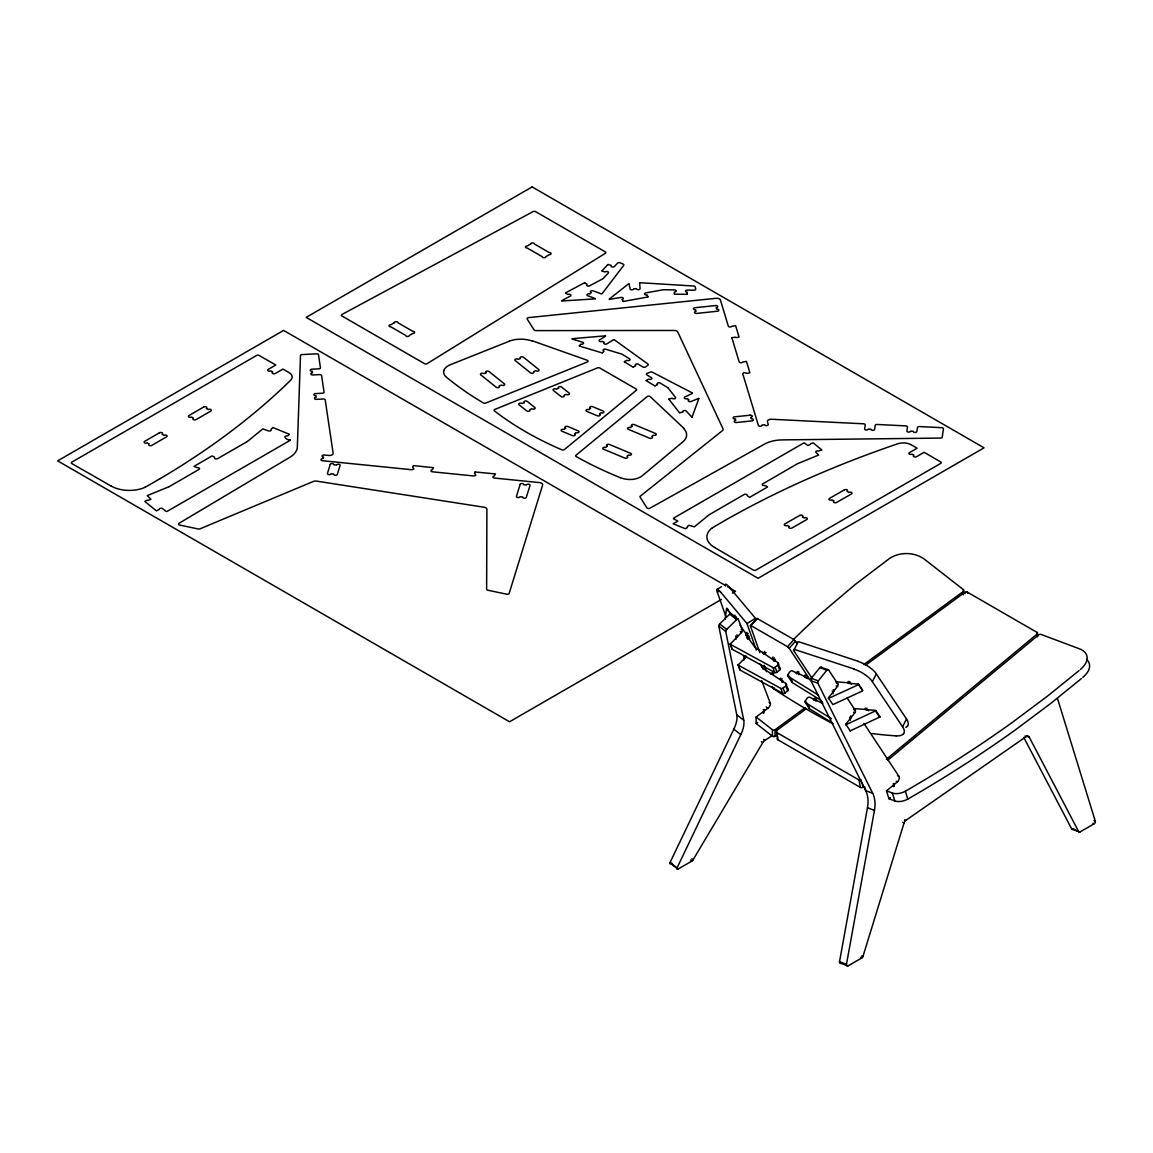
<?xml version="1.0" encoding="UTF-8"?>
<svg xmlns="http://www.w3.org/2000/svg" width="1153" height="1153" viewBox="0 0 1153 1153"><rect width="100%" height="100%" fill="white"/><g stroke="black" fill="none" stroke-linecap="round" stroke-linejoin="round"><path stroke-width="1.5" d="M674.246 293.986L674.332 292.026A1.83 1.052 0 0 0 676.22 290.988A1.83 1.052 0 0 0 674.433 289.907L663.58 289.734A1.83 1.052 0 0 0 662.975 289.792L645.896 292.891A1.83 1.052 0 0 0 644.7 294.217A1.83 1.052 0 0 0 647.006 294.909L648.029 296.782M687.202 294.188L687.289 292.213A1.83 1.052 0 0 1 685.502 291.132A1.83 1.052 0 0 1 687.375 290.095L693.847 290.196A1.83 1.052 0 0 0 695.706 288.999L695.23 286.924A1.83 1.052 0 0 0 693.602 286.016L640.203 282.716M858.596 684.435L862.718 690.546M876.006 710.652L845.855 724.761M880.114 716.892L849.992 730.973M725.078 619.392L726.606 608.294L732.054 615.097M1057.546 698.66L1095.278 821.095A1.83 1.225 -69.5 0 1 1094.255 823.718L1080.03 831.933A1.83 1.225 -69.5 0 1 1078.66 831.572L1029.225 737.098A3.675 2.45 -69.5 0 0 1026.256 736.536L905.797 820.403A3.675 2.45 -69.5 0 0 904.067 822.925L862.934 956.5A1.83 1.225 -69.5 0 1 861.968 957.826L847.974 965.911L840.998 963.303A1.83 1.225 -69.5 0 1 839.499 961.732L867.474 807.777A26.216 17.526 -69.5 0 0 865.716 790.655L810.934 680.645A1.83 1.225 -69.5 0 1 811.337 678.281L819.826 667.616A1.83 1.225 -69.5 0 1 821.657 667.4L828.632 669.994L837.827 683.916A1.83 1.225 -69.5 0 1 837.496 686.41L828.33 697.94L832.913 704.598L862.343 691.022M847.974 965.911A1.83 1.225 -69.5 0 1 846.461 964.34L874.45 810.386A26.216 17.526 -69.5 0 0 872.691 793.264L817.909 683.253A1.83 1.225 -69.5 0 1 818.299 680.89L826.802 670.224A1.83 1.225 -69.5 0 1 828.632 669.994M845.625 724.459L854.892 712.713A1.83 1.225 -69.5 0 0 855.223 710.219L847.124 697.969M774.975 661.173L762.551 652.454L763.862 654.313M474.978 472.096L474.661 473.134A1.83 1.052 0 0 0 475.295 474.128L475.785 475.382L473.941 475.987L432.49 471.808A1.83 1.052 0 0 1 430.977 470.856A1.83 1.052 0 0 1 432.173 469.775L433.542 467.686L413.523 465.596L412.702 466.879A1.83 1.052 0 0 0 413.336 467.873L413.812 469.127L411.837 469.732L322.494 460.71A1.83 1.052 0 0 1 321.01 459.485A1.83 1.052 0 0 1 323.128 458.62L323.589 457.107A1.83 1.052 0 0 1 322.091 455.882A1.83 1.052 0 0 1 324.224 455.017L328.836 455.478A3.675 2.119 0 0 0 333.116 453.215L325.218 399.976A1.83 1.052 0 0 0 323.229 399.01L316.455 399.342A1.83 1.052 0 0 1 314.466 398.376A1.83 1.052 0 0 1 316.138 397.237L315.908 395.695A1.83 1.052 0 0 1 313.919 394.73A1.83 1.052 0 0 1 315.591 393.591L322.379 393.245A1.83 1.052 0 0 0 324.051 392.106L321.601 375.575A1.83 1.052 0 0 0 319.612 374.61L312.838 374.956A1.83 1.052 0 0 1 310.849 373.99A1.83 1.052 0 0 1 312.521 372.837L312.29 371.309A1.83 1.052 0 0 1 310.301 370.344A1.83 1.052 0 0 1 311.973 369.191L318.761 368.859A1.83 1.052 0 0 0 320.433 367.706L318.516 354.807A1.83 1.052 0 0 0 316.542 353.841L302.172 354.562A1.83 1.052 0 0 0 300.486 355.6L297.344 446.989A26.216 15.133 0 0 1 289.965 457.222L178.974 523.332A1.83 1.052 0 0 0 179.652 525.062L198.244 528.982A1.83 1.052 0 0 0 199.945 528.852L313.414 481.435A3.675 2.119 0 0 1 316.527 481.118L484.188 507.248A3.675 2.119 0 0 1 486.897 509.295L486.638 589.197A1.83 1.052 0 0 0 487.834 590.206L506.729 594.199A1.83 1.052 0 0 0 509.165 593.391L542.616 485.082A3.675 2.119 0 0 0 539.633 482.617L494.45 478.063A1.83 1.052 0 0 1 492.951 477.111A1.83 1.052 0 0 1 494.147 476.03L495.502 473.941L475.079 471.966M692.031 417.112L698.862 398.549M672.675 865.067L670.931 863.698A1.83 0.865 -52 0 1 670.066 862.487L733.827 729.2A26.216 12.279 -52 0 0 736.767 714.788L718.766 626.021A1.83 0.865 -52 0 1 719.717 623.96L729.705 614.16A1.83 0.865 -52 0 1 731.319 613.814L738.295 619.262L742.503 630.287A1.83 0.865 -52 0 1 741.566 632.449L730.152 644.196L772.914 667.558A1.83 1.557 -20.9 0 0 775.133 667.27L777.857 664.993A1.83 1.557 -20.9 0 0 777.857 662.571L773.043 659.386A1.83 1.557 -20.9 0 1 772.986 657.023M772.596 735.34L764.843 740.442A3.675 1.715 -52 0 0 762.724 742.734L693.068 859.85A1.83 0.865 -52 0 1 691.901 861.06L677.906 869.146A1.83 0.865 -52 0 1 677.042 867.935L740.788 734.634A26.216 12.279 -52 0 0 743.743 720.236L725.727 631.455A1.83 0.865 -52 0 1 726.693 629.408L736.681 619.608A1.83 0.865 -52 0 1 738.295 619.262M812.274 678.613L793.682 650.551L797.645 642.798A1.83 0.908 27.1 0 1 798.971 641.846L858.034 661.217M835.565 681.812L849.055 682.835L849.79 681.423M854.128 708.591L866.278 709.513L866.998 708.086M902.554 726.75L906.517 718.982L876.323 673.914L872.345 681.668L902.554 726.75A16.56 8.157 27.1 0 1 904.168 730.339A14.917 7.35 27.1 0 1 903.577 733.668M821.181 700.491L792.125 682.49L788.018 676.278A1.83 1.225 -33.5 0 1 787.917 674.649L789.819 671.896A1.83 1.225 -33.5 0 1 792.356 670.945L796.564 672.963A1.83 1.225 -33.5 0 0 799.058 672.084M832.452 723.003L809.521 708.792L805.414 702.581A1.83 1.225 -33.5 0 1 805.313 700.966L807.215 698.214A1.83 1.225 -33.5 0 1 809.752 697.248L822.651 703.402M833.129 693.89A1.83 1.225 -69.5 0 1 833.489 691.44L833.561 691.339A1.83 1.225 -33.5 0 0 833.331 689.624M602.068 293.741L623.701 265.363A1.83 1.052 0 0 0 623.139 264.095L620.271 262.826A1.83 1.052 0 0 0 617.547 263.158L614.477 266.444A1.83 1.052 0 0 1 611.984 266.876A1.83 1.052 0 0 1 611.249 265.435L608.236 264.498M850.51 720.193A1.83 1.225 -69.5 0 1 850.885 717.757L850.957 717.656A1.83 1.225 -33.5 0 0 850.727 715.941M746.582 656.201L738.136 665.094L780.869 688.413A1.83 1.557 -20.9 0 0 783.089 688.125L785.798 685.848A1.83 1.557 -20.9 0 0 785.813 683.441L763.243 668.524A1.83 1.557 -20.9 0 1 762.868 668.163L759.899 663.984M759.784 652.612L750.387 625.863L756.901 618.354L794.042 639.612L797.242 643.576M750.387 625.863L757.564 618.556M763.574 652.771L764.756 651.459M764.54 654.255L765.433 653.275M773.231 659.156L774.412 657.844M774.009 661.217L775.378 659.329M751.151 625.704L787.513 646.703L793.941 639.555M810.415 680.313L789.185 648.274L795.613 641.111M770.377 673.9L772.553 672.502M772.265 686.554L773.591 688.831A326.068 91.058 41.9 0 0 808.325 710.234A326.068 91.058 41.9 0 0 833.057 723.767M782.728 681.999L781.028 680.184L782.21 678.872M773.591 688.831L774.398 687.937M781.705 682.014L782.873 680.702M796.766 673.885L796.089 672.703L797.919 671.406M798.525 674.692L799.418 673.698M796.752 672.718L805.183 676.797L806.365 675.485M815.157 697.896L813.355 699.136L814.133 700.505M815.762 701.183L816.641 700.188M822.709 702.955L822.42 703.272A1.83 1.225 -33.5 0 1 822.248 701.601M579.282 345.828L580.867 344.084A1.83 1.052 0 0 0 583.346 343.637A1.83 1.052 0 0 0 582.568 342.21L572.205 339.025M602.486 352.861L604.071 351.117A1.83 1.052 0 0 1 603.293 349.69A1.83 1.052 0 0 1 605.772 349.244L621.626 354.043A1.83 1.052 0 0 1 622.116 354.259L629.567 358.828A1.83 1.052 0 0 1 629.48 360.327A1.83 1.052 0 0 1 626.886 360.269L624.407 361.624M601.981 270.883L607.89 264.556M603.163 278.536L608.308 273.016A1.83 1.052 0 0 0 607.573 271.589A1.83 1.052 0 0 0 605.08 272.022L602.082 271.085M572.162 338.708L605.556 335.826M691.959 417.213L686.294 411.117A1.83 1.052 0 0 0 683.859 410.598A1.83 1.052 0 0 0 682.951 411.996L679.852 412.803M561.77 300.645L570.331 296.062A1.83 1.052 0 0 0 570.432 294.577A1.83 1.052 0 0 0 567.852 294.505L565.532 293.064M595.337 298.872L561.799 300.976M1082.826 677.402L1083.46 676.84A25.265 14.225 -17.3 0 0 1089.239 663.379A26.188 14.744 -17.3 0 0 1086.616 659.444M1080.289 669.562L1080.995 668.942A25.265 14.225 -17.3 0 0 1086.775 655.481A26.188 14.744 -17.3 0 0 1079.352 648.764L1041 634.424A1.83 1.038 -17.3 0 0 1038.493 634.972L887.796 760.173M730.195 643.605L732.141 649.211L774.802 672.473A1.83 1.557 -20.9 0 0 777.021 672.199L779.731 669.922A1.83 1.557 -20.9 0 0 779.745 667.501L777.857 662.571M738.208 665.151L740.067 670.052L782.743 693.342A1.83 1.557 -20.9 0 0 784.977 693.054L787.686 690.777A1.83 1.557 -20.9 0 0 787.701 688.355L785.813 683.441M1078.977 670.657L1048.048 695.706L1012.579 722.225A893.229 502.967 -17.3 0 1 905.336 791.217A10.982 6.183 -17.3 0 1 892.379 793.033L886.498 790.857L893.762 784.862A1.83 1.038 -17.3 0 0 893.82 783.406M1081.442 678.555L1050.513 703.604L1015.044 730.123A893.229 502.967 -17.3 0 1 907.8 799.115A10.982 6.183 -17.3 0 1 894.843 800.931L888.963 798.755L886.498 790.857M886.369 759.265L1037.051 634.064A1.83 1.225 -9.5 0 0 1036.994 632.363L967.324 592.138A1.83 1.225 -9.5 0 0 964.787 592.339L865.442 665.31M893.561 786.677A1.83 1.225 -69.5 0 1 894.382 784.343L897.524 781.748A3.675 2.45 -69.5 0 0 898.792 776.128L864.001 723.493M888.963 798.755L890.318 797.631M247.491 441.412L262.812 428.887L268.274 430.833A1.83 1.052 0 0 0 270.508 430.79A1.83 1.052 0 0 0 270.998 429.521L272.886 427.532L289.36 434.249L288.308 435.445A1.83 1.052 0 0 1 286.65 435.892C281.851 436.137 287.846 440.95 290.268 439.783M609.346 298.973L628.976 283.537L630.071 288.841A1.83 1.052 0 0 0 632.003 289.85A1.83 1.052 0 0 0 633.746 288.74L636.413 288.668A1.83 1.052 0 0 0 638.33 289.677A1.83 1.052 0 0 0 640.074 288.567L639.627 283.033M605.527 336.172L599.603 339.904A1.83 1.052 0 0 0 599.719 341.403A1.83 1.052 0 0 0 602.313 341.346L604.273 342.383A1.83 1.052 0 0 0 604.388 343.882A1.83 1.052 0 0 0 606.982 343.81L613.468 339.731M777.684 734.36L775.061 736.277A1.83 1.398 -0.4 0 1 772.481 736.248L756.152 723.493L756.109 716.993L763.834 711.271A1.83 1.398 -0.4 0 0 763.992 709.383M763.214 713.145A1.83 0.865 -52 0 1 764.497 710.781L767.855 708.288A3.675 1.715 -52 0 0 770.377 703.416L761.701 680.645M756.152 723.493L757.593 722.427M756.109 716.993L772.438 729.748A1.83 1.398 -0.4 0 0 775.018 729.777L805.082 707.697M863.885 664.503L963.202 591.561M862.185 782.512L862.948 787.095A1.83 1.225 -9.5 0 1 860.325 787.384L777.756 739.707L776.531 732.371A1.83 1.225 -9.5 0 1 776.56 730.584L806.624 708.504M716.935 589.457L721.504 586.69M719.486 590.898L717.353 592.181L725.641 615.976M733.149 616.307C732.169 614.218 734.158 617.547 735.037 615.169M734.922 617.475L735.7 616.999M756.31 650.076L747.014 623.6L755.446 618.296L728.883 586.646M739.995 625.272L746.495 634.438L748.052 633.501M748.657 639.324L747.144 636.269L748.701 635.332M747.634 637.638L749.191 636.687M749.839 638.503L748.283 639.439L746.654 637.148M160.209 478.581L146.561 486.451A23.982 13.85 0 0 1 145.004 487.215M169.145 486.667L198.95 469.458A1.83 1.052 0 0 0 199.253 468.176A1.83 1.052 0 0 0 197.177 467.686L193.992 466.403L211.965 455.954L213.939 456.718A1.83 1.052 0 0 1 214.415 457.741L215.15 458.88L217.384 458.808L247.29 441.556M166.882 511.514L290.34 440.244M673.381 518.259L803.699 443.026M721.49 599.416L509.554 721.778L57.65 460.869L283.609 330.407L724.603 585.018M732.4 593.118L735.513 591.316L727.73 586.819M670.931 863.698L671.81 863.193M840.998 963.303L841.877 962.798M1023.792 737.444L1071.699 828.978A1.83 1.225 -69.5 0 0 1073.068 829.324L1073.947 828.805M646.228 380.447L648.707 379.106A1.83 1.052 0 0 0 651.301 379.135A1.83 1.052 0 0 0 651.373 377.651L646.934 374.927A1.83 1.052 0 0 1 647.237 373.327L650.22 372.16A1.83 1.052 0 0 1 652.483 372.246L692.391 392.986M655.135 385.88L657.599 384.54A1.83 1.052 0 0 1 657.671 383.041A1.83 1.052 0 0 1 660.265 383.084L667.731 387.639M633.3 367.072L635.779 365.717A1.83 1.052 0 0 1 635.851 364.218A1.83 1.052 0 0 1 638.445 364.262L642.884 366.985A1.83 1.052 0 0 0 645.666 366.899L647.871 365.242A1.83 1.052 0 0 0 647.842 363.944L614.275 339.746M565.561 292.848L584.456 282.802M602.788 278.81L589.615 285.814A1.83 1.052 0 0 1 587.021 285.757A1.83 1.052 0 0 1 587.122 284.258L584.816 282.816M858.236 684.81L828.445 698.444M879.725 717.339L875.617 711.127M692.362 393.447L684.925 396.949A1.83 1.052 0 0 0 684.666 398.448A1.83 1.052 0 0 0 687.246 398.592L688.932 399.788A1.83 1.052 0 0 0 688.672 401.287A1.83 1.052 0 0 0 691.252 401.431L698.804 398.347M850.265 730.93L845.74 724.214M168.915 486.782L147.238 495.603L150.913 499.263L148.333 500.359A1.83 1.052 0 0 0 146.503 500.445L144.831 501.396L156.39 510.894L159.345 509.381A1.83 1.052 0 0 1 160.541 508.3A1.83 1.052 0 0 1 162.674 508.675L166.075 511.471M509.439 341.158L450.578 364.636A16.56 9.57 0 0 0 446.398 367.014A14.917 8.604 0 0 0 443.876 370.56M669.028 399.024L672.127 398.217A1.83 1.052 0 0 0 674.548 398.736A1.83 1.052 0 0 0 675.471 397.338L668.077 387.927M623.355 301.437L647.856 296.984M674.505 294.145L686.929 294.332M858.437 684.075L848.867 683.325A1.83 1.225 -33.5 0 1 848.305 681.423M879.84 716.575L875.732 710.363L866.263 709.643A1.83 1.225 -33.5 0 1 865.499 708.043M862.545 690.287L858.351 684.06M579.397 346.03L602.125 352.919M532.311 340.812L587.252 360.269A1.83 1.052 0 0 1 587.266 362.013L485.701 403.074A1.83 1.052 0 0 1 483.338 402.945A351.766 203.087 0 0 1 446.73 377.449A16.257 9.383 0 0 1 443.79 370.56M854.07 668.971L795.008 649.615A1.83 0.908 27.1 0 0 793.682 650.551M601.304 293.871L593.204 290.887A1.83 1.052 0 0 0 590.667 291.205A1.83 1.052 0 0 0 591.23 292.675L589.788 293.972A1.83 1.052 0 0 0 587.252 294.289A1.83 1.052 0 0 0 587.814 295.759L595.352 298.584M1026.602 736.118L1029.225 737.098M1024.959 736.046L1026.256 736.536M819.826 667.616L826.802 670.224M836.516 683.426L837.827 683.916M836.184 685.92L837.496 686.41M811.337 678.281L818.299 680.89M810.934 680.645L817.909 683.253M832.178 690.964L833.489 691.44M853.912 709.729L855.223 710.219M853.58 712.223L854.892 712.713M849.574 717.267L850.885 717.757M1093.966 820.605L1095.278 821.095M1092.958 823.228L1094.255 823.718M1073.068 829.324L1080.03 831.933M1071.699 828.978L1078.66 831.572M897.481 775.652L898.792 776.128M896.227 781.258L897.524 781.748M893.071 783.853L894.382 784.343M865.716 790.655L872.691 793.264M904.485 819.913L905.797 820.403M867.474 807.777L874.45 810.386M902.756 822.435L904.067 822.925M861.637 956.01L862.934 956.5M860.657 957.35L861.968 957.826M839.499 961.732L846.461 964.34M673.453 518.72L677.849 521.098L673.179 523.779L685.358 528.737L687.044 527.786A1.83 1.052 0 0 0 687.217 526.734L688.961 525.235L694.308 526.892L708.994 514.872A3.675 2.119 0 0 1 709.398 514.584L744.103 494.551A1.83 1.052 0 0 1 746.322 494.378A1.83 1.052 0 0 1 747.173 495.574L749.623 497.347L767.567 486.97L766.183 485.903A1.83 1.052 0 0 0 764.41 485.629L762.609 485.327L762.234 484.202L797.343 463.809A3.675 2.119 0 0 1 797.818 463.578L818.745 455.031L816.108 452.581A1.83 1.052 0 0 1 816.194 451.284A1.83 1.052 0 0 1 818.371 451.01L821.887 450.03L813.297 442.925L811.15 443.487A1.83 1.052 0 0 0 810.372 444.453L807.864 445.519L804.506 443.069M810.66 679.766L805.01 677.042A1.83 1.225 -33.5 0 1 805.111 674.995M805.183 676.797L807.129 678.512M111.005 486.004L71.89 463.607A1.83 1.052 0 0 1 71.875 462.108L256.571 355.47A1.83 1.052 0 0 1 259.166 355.47L275.812 364.997L268.231 369.407A1.83 1.052 0 0 0 268.245 370.906A1.83 1.052 0 0 0 270.84 370.906L272.728 371.987A1.83 1.052 0 0 0 272.742 373.486A1.83 1.052 0 0 0 275.336 373.486L282.917 369.061L288.899 372.491A10.982 6.341 0 0 1 290.657 380.202A889.367 513.474 0 0 1 160.253 478.596M776.531 732.371L859.1 780.033A1.83 1.225 -9.5 0 0 861.377 779.99M714.557 547.473L753.356 570.072A1.83 1.052 0 0 0 755.95 570.072L940.646 463.434A1.83 1.052 0 0 0 940.661 461.935L924.158 452.322L916.505 456.703A1.83 1.052 0 0 1 913.911 456.703A1.83 1.052 0 0 1 913.925 455.204L912.037 454.109A1.83 1.052 0 0 1 909.443 454.095A1.83 1.052 0 0 1 909.458 452.61L917.096 448.229L911.173 444.77A10.982 6.341 0 0 0 897.812 443.761A889.367 513.474 0 0 0 727.384 519.052L713.851 526.921A23.982 13.85 0 0 0 712.453 527.843M646.213 380.663L654.76 385.88M624.393 361.84L632.925 367.058M788.018 676.278L818.601 695.23M805.414 702.581L831.414 718.694M787.513 646.703L789.185 648.274M609.332 299.319L620.905 297.445A1.83 1.052 0 0 1 623.196 298.137A1.83 1.052 0 0 1 622 299.463L623.024 301.337M963.331 594.429L963.288 589.558L924.922 559.594A26.188 19.918 -0.4 0 0 910.726 553.829A25.265 19.212 -0.4 0 0 889.597 558.441L855.31 584.427L822.291 612.373A893.229 679.247 -0.4 0 0 793.581 639.439M729.705 614.16L736.681 619.608M741.192 629.279L742.503 630.287M740.269 631.426L741.566 632.449M735.542 636.052L736.853 637.076A1.83 0.865 -52 0 0 735.989 639.338M719.717 623.96L726.693 629.408M718.766 626.021L725.727 631.455M743.498 656.922L744.809 657.931A1.83 0.865 -52 0 0 743.887 660.092M769.08 702.393L770.377 703.416M766.111 706.933L767.855 708.288M763.185 709.758L764.497 710.781M736.767 714.788L743.743 720.236M763.531 739.419L764.843 740.442M761.412 741.71L762.724 742.734M733.827 729.2L740.788 734.634M691.771 858.826L693.068 859.85M690.589 860.052L691.901 861.06M670.066 862.487L677.042 867.935M673.107 865.399L677.906 869.146M740.01 670.008L738.151 664.474M683.888 428.311L650.162 396.603A1.83 1.052 0 0 0 647.15 396.589L576.024 455.219A1.83 1.052 0 0 0 576.255 456.588A351.766 203.087 0 0 0 620.415 477.717M720.38 591.777L747.014 623.6M668.884 399.226L679.506 412.731M733.481 616.12L734.302 617.259M747.086 632.334A1.83 1.557 -20.9 0 0 746.02 634.77L754.912 647.294A1.83 1.557 -20.9 0 0 755.301 647.655L763.387 653.016A1.83 1.557 -20.9 0 0 766.053 652.439M746.495 634.438L747.778 636.816M821.657 667.4L822.233 668.264M787.917 674.649L792.025 680.861A1.83 1.225 -33.5 0 0 792.125 682.49M805.313 700.966L809.42 707.164A1.83 1.225 -33.5 0 0 809.521 708.792M777.857 664.993L779.731 669.922M785.798 685.848L787.686 690.777M775.133 667.27L777.021 672.199M783.089 688.125L784.977 693.054M772.914 667.558L774.802 672.473M780.869 688.413L782.743 693.342M746.02 634.77L747.274 638.056M731.319 613.814L731.852 615.198M727.298 608.395L728.552 611.681M730.267 644.282L732.141 649.211M764.266 665.339L766.5 671.709M761.629 665.195L762.955 668.985M905.336 791.232L907.8 799.13M893.762 784.862L894.224 786.346M892.364 793.048L894.829 800.946M864.678 786.879L865.658 790.05A1.83 1.038 -17.3 0 1 865.326 788.854M1036.994 632.363L1037.614 636.024M1037.051 634.064L1037.513 636.816M967.324 592.138L967.554 593.507M964.787 592.339L965.018 593.723M859.1 780.033L860.325 787.384M776.56 730.584L777.713 737.473M963.274 594.775L963.245 591.532A1.83 1.398 -0.4 0 0 963.288 589.558M775.018 729.777L775.061 736.277M772.438 729.748L772.481 736.248M763.834 711.271L763.848 713.303M736.897 634.871A1.83 1.557 -20.9 0 1 736.853 637.076M717.281 592.08A21.503 2.623 58.9 0 1 720.524 592.08M725.554 586.142A21.503 2.623 58.9 0 1 729.027 586.949M735.845 616.495A1.83 1.557 -20.9 0 1 733.899 617.028M747.72 638.488A1.83 1.557 -20.9 0 1 748.845 637.306M780.999 680.256A1.83 1.557 -20.9 0 1 780.768 678.079M744.852 655.726A1.83 1.557 -20.9 0 1 744.809 657.931M773.836 673.511A1.83 1.557 -20.9 0 1 771.343 673.871M816.281 698.588A1.83 1.225 -33.5 0 1 813.96 699.28M896.112 735.888A351.766 173.253 27.1 0 1 872.158 733.582M903.649 733.712A16.257 7.999 27.1 0 1 896.068 735.816M906.517 718.982A16.56 8.157 27.1 0 1 908.132 722.585A14.917 7.35 27.1 0 1 907.541 725.914M907.613 725.958A16.257 7.999 27.1 0 1 905.768 727.327M854.099 669.201A21.503 10.593 27.1 0 1 872.475 681.668M858.063 661.433A21.503 10.593 27.1 0 1 876.439 673.914M849.055 682.835A1.83 0.908 27.1 0 1 851.433 684.32M866.278 709.513A1.83 0.908 27.1 0 1 868.526 710.781M777.756 739.707A1.83 1.225 -9.5 0 1 777.727 737.978M714.615 547.444A25.568 14.758 0 0 1 712.323 527.786M509.367 341.086A21.503 12.409 0 0 1 532.095 341.014M620.473 477.673A16.257 9.383 0 0 0 632.348 479.417A14.917 8.604 0 0 0 638.474 477.918A16.56 9.57 0 0 0 642.596 475.497L683.268 441.513A21.503 12.409 0 0 0 683.527 428.44M145.105 487.287A25.568 14.758 0 0 1 111.063 485.961M731.896 337.771L739.145 361.869A1.83 1.052 0 0 0 740.788 362.748A1.83 1.052 0 0 0 742.676 362.056L746.452 361.408L749.882 372.765L747.692 373.298A1.83 1.052 0 0 1 745.962 372.938L743.656 372.693L742.748 373.803L758.371 425.371A1.83 1.052 0 0 0 760.49 426.235A1.83 1.052 0 0 0 761.974 425.01L764.612 424.751A1.83 1.052 0 0 0 766.731 425.601A1.83 1.052 0 0 0 768.229 424.376L767.422 421.724A3.675 2.119 0 0 1 771.357 419.245L863.568 423.8A1.83 1.052 0 0 1 865.24 424.953L864.649 428.873A1.83 1.052 0 0 0 866.321 430.011A1.83 1.052 0 0 0 868.31 429.046L870.976 429.175A1.83 1.052 0 0 0 872.648 430.328A1.83 1.052 0 0 0 874.623 429.363L875.213 425.443A1.83 1.052 0 0 1 877.188 424.477L905.811 425.889A1.83 1.052 0 0 1 907.483 427.042L906.907 430.963A1.83 1.052 0 0 0 908.578 432.101A1.83 1.052 0 0 0 910.567 431.136L913.219 431.265A1.83 1.052 0 0 0 914.891 432.418A1.83 1.052 0 0 0 916.88 431.453L917.457 427.532A1.83 1.052 0 0 1 919.445 426.567L941.785 427.677A1.83 1.052 0 0 1 943.457 428.815L942.232 437.117A1.83 1.052 0 0 1 940.43 438.082L782.138 439.898A26.216 15.133 0 0 0 764.41 444.164L649.903 508.242A1.83 1.052 0 0 1 646.905 507.839L640.102 497.116A1.83 1.052 0 0 1 640.333 496.136L722.455 430.617A3.675 2.119 0 0 0 723.032 428.83L677.762 332.021A3.675 2.119 0 0 0 674.217 330.464L535.814 330.608A1.83 1.052 0 0 1 534.084 329.917L527.166 319.006A1.83 1.052 0 0 1 528.564 317.608L716.157 298.296A3.675 2.119 0 0 1 720.409 300.011L728.307 326.097A1.83 1.052 0 0 0 729.95 326.976A1.83 1.052 0 0 0 731.838 326.285L735.614 325.636L739.073 337.051L736.853 337.526A1.83 1.052 0 0 1 735.138 337.166L731.896 337.771M330.248 464.457L327.438 473.393A1.83 1.067 0 0 0 328.922 474.618A1.83 1.067 0 0 0 331.055 473.768L333.693 474.042A1.83 1.067 0 0 0 335.163 475.267A1.83 1.067 0 0 0 337.296 474.416L340.106 465.481A1.83 1.067 0 0 0 338.622 464.255A1.83 1.067 0 0 0 336.489 465.106L333.851 464.832A1.83 1.067 0 0 0 332.381 463.607A1.83 1.067 0 0 0 330.248 464.457M520.176 484.404L516.443 496.309A1.83 1.067 0 0 0 517.913 497.548A1.83 1.067 0 0 0 520.046 496.698L522.684 496.972A1.83 1.067 0 0 0 524.168 498.197A1.83 1.067 0 0 0 526.301 497.347L530.034 485.427A1.83 1.067 0 0 0 528.55 484.202A1.83 1.067 0 0 0 526.417 485.053L523.779 484.779A1.83 1.067 0 0 0 522.309 483.554A1.83 1.067 0 0 0 520.176 484.404M636.283 390.319L564.422 449.555A1.83 1.052 0 0 1 561.828 449.8A326.068 188.256 0 0 1 525.696 431.755A326.068 188.256 0 0 1 494.435 410.9A1.83 1.052 0 0 1 494.853 409.401L597.47 367.908A1.83 1.052 0 0 1 599.762 367.994L636.139 388.993A1.83 1.052 0 0 1 636.283 390.319M607.271 446.197L605.671 447.479A1.83 1.052 0 0 0 603.105 447.724A1.83 1.052 0 0 0 603.538 449.209L624.782 458.044A1.83 1.052 0 0 0 627.347 457.799A1.83 1.052 0 0 0 626.929 456.329L628.544 455.046A1.83 1.052 0 0 0 631.095 454.801A1.83 1.052 0 0 0 630.677 453.316L609.418 444.467A1.83 1.052 0 0 0 606.867 444.712A1.83 1.052 0 0 0 607.271 446.197M632.075 426.336L630.46 427.619A1.83 1.052 0 0 0 627.895 427.864A1.83 1.052 0 0 0 628.342 429.348L649.571 438.183A1.83 1.052 0 0 0 652.137 437.938A1.83 1.052 0 0 0 651.733 436.468L653.333 435.185A1.83 1.052 0 0 0 655.898 434.94A1.83 1.052 0 0 0 655.481 433.456L634.222 424.607A1.83 1.052 0 0 0 631.657 424.852A1.83 1.052 0 0 0 632.075 426.336M565.619 428.21L564.019 429.478A1.83 1.052 0 0 0 561.453 429.709A1.83 1.052 0 0 0 561.871 431.193L572.349 435.575A1.83 1.052 0 0 0 574.915 435.344A1.83 1.052 0 0 0 574.511 433.859L576.096 432.591A1.83 1.052 0 0 0 578.662 432.361A1.83 1.052 0 0 0 578.258 430.876L567.766 426.495A1.83 1.052 0 0 0 565.201 426.725A1.83 1.052 0 0 0 565.619 428.21M590.509 408.378L588.909 409.646A1.83 1.052 0 0 0 586.344 409.891A1.83 1.052 0 0 0 586.762 411.362L597.24 415.757A1.83 1.052 0 0 0 599.805 415.527A1.83 1.052 0 0 0 599.401 414.042L601.001 412.774A1.83 1.052 0 0 0 603.552 412.543A1.83 1.052 0 0 0 603.149 411.059L592.656 406.663A1.83 1.052 0 0 0 590.091 406.908A1.83 1.052 0 0 0 590.509 408.378M605.296 253.343L427.158 363.627A1.83 1.052 0 0 1 424.52 363.656L341.951 315.994A1.83 1.052 0 0 1 341.994 314.466L533.032 211.619A1.83 1.052 0 0 1 535.583 211.633L605.253 251.858A1.83 1.052 0 0 1 605.296 253.343M159.431 432.764L144.673 441.354A1.83 1.052 0 0 0 144.687 442.853A1.83 1.052 0 0 0 147.281 442.853L149.169 443.934A1.83 1.052 0 0 0 149.184 445.433A1.83 1.052 0 0 0 151.778 445.418L166.536 436.828A1.83 1.052 0 0 0 166.536 435.33A1.83 1.052 0 0 0 163.942 435.33L162.04 434.249A1.83 1.052 0 0 0 162.025 432.75A1.83 1.052 0 0 0 159.431 432.764M203.721 406.966L188.962 415.57A1.83 1.052 0 0 0 188.977 417.069A1.83 1.052 0 0 0 191.571 417.055L193.459 418.15A1.83 1.052 0 0 0 193.473 419.649A1.83 1.052 0 0 0 196.068 419.634L210.826 411.044A1.83 1.052 0 0 0 210.826 409.546A1.83 1.052 0 0 0 208.232 409.546L206.329 408.465A1.83 1.052 0 0 0 206.315 406.966A1.83 1.052 0 0 0 203.721 406.966M532.138 186.916L306.179 317.378L758.097 578.287L984.042 447.825L532.138 186.916M394.254 322.754L390.853 324.728A1.83 1.052 0 0 0 389.008 325.78A1.83 1.052 0 0 0 390.853 326.847L405.712 335.422A1.83 1.052 0 0 0 407.542 336.489A1.83 1.052 0 0 0 409.387 335.422L412.788 333.462A1.83 1.052 0 0 0 414.619 332.395A1.83 1.052 0 0 0 412.788 331.343L397.929 322.754A1.83 1.052 0 0 0 396.099 321.701A1.83 1.052 0 0 0 394.254 322.754M530.697 243.975L527.296 245.949A1.83 1.052 0 0 0 525.451 247.016A1.83 1.052 0 0 0 527.296 248.068L542.155 256.658A1.83 1.052 0 0 0 543.985 257.71A1.83 1.052 0 0 0 545.83 256.658L549.232 254.683A1.83 1.052 0 0 0 551.062 253.617A1.83 1.052 0 0 0 549.232 252.565L534.372 243.975A1.83 1.052 0 0 0 532.542 242.923A1.83 1.052 0 0 0 530.697 243.975M799.735 515.42L784.847 523.938A1.83 1.052 0 0 0 784.833 525.437A1.83 1.052 0 0 0 787.427 525.451L789.315 526.546A1.83 1.052 0 0 0 789.301 528.045A1.83 1.052 0 0 0 791.895 528.045L806.783 519.527A1.83 1.052 0 0 0 806.797 518.028A1.83 1.052 0 0 0 804.203 518.014L802.315 516.919A1.83 1.052 0 0 0 802.329 515.42A1.83 1.052 0 0 0 799.735 515.42M844.4 489.852L829.511 498.37A1.83 1.052 0 0 0 829.497 499.869A1.83 1.052 0 0 0 832.091 499.869L833.979 500.964A1.83 1.052 0 0 0 833.965 502.463A1.83 1.052 0 0 0 836.559 502.477L851.447 493.945A1.83 1.052 0 0 0 851.462 492.446A1.83 1.052 0 0 0 848.867 492.446L846.979 491.351A1.83 1.052 0 0 0 846.994 489.852A1.83 1.052 0 0 0 844.4 489.852M524.24 402.656L522.035 403.579A1.83 1.052 0 0 0 519.484 403.334A1.83 1.052 0 0 0 519.066 404.818L526.676 410.872A1.83 1.052 0 0 0 529.241 411.117A1.83 1.052 0 0 0 529.645 409.632L531.85 408.71A1.83 1.052 0 0 0 534.415 408.94A1.83 1.052 0 0 0 534.819 407.47L527.209 401.417A1.83 1.052 0 0 0 524.644 401.172A1.83 1.052 0 0 0 524.24 402.656M558.571 388.287L556.38 389.21A1.83 1.052 0 0 0 553.815 388.965A1.83 1.052 0 0 0 553.397 390.449L561.007 396.502A1.83 1.052 0 0 0 563.572 396.733A1.83 1.052 0 0 0 563.976 395.263L566.181 394.34A1.83 1.052 0 0 0 568.746 394.571A1.83 1.052 0 0 0 569.15 393.101L561.54 387.033A1.83 1.052 0 0 0 558.974 386.803A1.83 1.052 0 0 0 558.571 388.287M486.018 372.765L483.799 373.687A1.83 1.052 0 0 0 481.233 373.442A1.83 1.052 0 0 0 480.815 374.927L496.136 387.192A1.83 1.052 0 0 0 498.701 387.451A1.83 1.052 0 0 0 499.119 385.967L501.353 385.03A1.83 1.052 0 0 0 503.919 385.275A1.83 1.052 0 0 0 504.322 383.79L489.002 371.525A1.83 1.052 0 0 0 486.436 371.28A1.83 1.052 0 0 0 486.018 372.765M520.421 358.439L518.201 359.376A1.83 1.052 0 0 0 515.636 359.131A1.83 1.052 0 0 0 515.232 360.615L530.539 372.866A1.83 1.052 0 0 0 533.104 373.125A1.83 1.052 0 0 0 533.522 371.641L535.756 370.718A1.83 1.052 0 0 0 538.307 370.963A1.83 1.052 0 0 0 538.725 369.479L523.404 357.199A1.83 1.052 0 0 0 520.839 356.969A1.83 1.052 0 0 0 520.421 358.439M715.552 305.559L694.913 307.721A1.83 1.067 0 0 0 693.443 308.946A1.83 1.067 0 0 0 695.562 309.797L696.037 311.324A1.83 1.067 0 0 0 694.567 312.549A1.83 1.067 0 0 0 696.7 313.4L717.325 311.252A1.83 1.067 0 0 0 718.809 310.013A1.83 1.067 0 0 0 716.676 309.163L716.2 307.649A1.83 1.067 0 0 0 717.685 306.41A1.83 1.067 0 0 0 715.552 305.559M750.099 415.21L734.62 416.824A1.83 1.067 0 0 0 733.149 418.063A1.83 1.067 0 0 0 735.283 418.914L735.758 420.441A1.83 1.067 0 0 0 734.274 421.667A1.83 1.067 0 0 0 736.407 422.517L751.886 420.903A1.83 1.067 0 0 0 753.356 419.678A1.83 1.067 0 0 0 751.223 418.813L750.747 417.3A1.83 1.067 0 0 0 752.232 416.074A1.83 1.067 0 0 0 750.099 415.21"/></g></svg>
